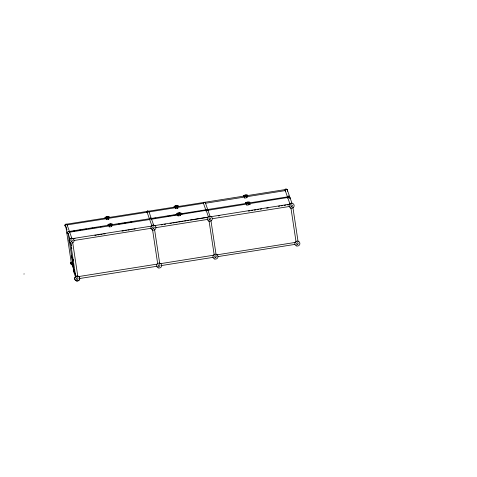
<?xml version="1.0" encoding="UTF-8"?>
<svg xmlns="http://www.w3.org/2000/svg" width="477" height="477" viewBox="0 0 477 477"><rect width="100%" height="100%" fill="white"/><g stroke="black" fill="none" stroke-linecap="round" stroke-linejoin="round"><path stroke-width="0.72" d="M105.119 218.084L66.875 224.142L66.893 224.446M69.451 231.721L69.433 231.417L107.677 225.359M147.256 212.575L147.035 211.442L108.792 217.5M174.23 207.131L148.693 211.18L148.741 211.705M149.617 219.015L149.599 218.716L112.089 224.661M151.275 218.752L151.257 218.454L177.522 214.292M203.435 202.808L203.417 202.504L177.879 206.553M243.353 196.178L205.11 202.236L205.128 202.54M205.998 210.083L205.981 209.779L181.171 213.714M207.692 209.814L207.674 209.51L245.917 203.452M285.27 189.566L246.573 195.719A2.135 0.417 -8.6 0 1 244.898 196.011L243.544 195.993A2.451 0.477 -8.6 0 1 243.306 195.677L244.319 195.254A2.135 0.417 -8.6 0 1 245.989 194.962M287.881 197.335L287.834 196.81L249.596 202.868M107.391 216.85L108.285 217.071L106.067 217.285M177.349 205.909L176.323 206.386L175.238 206.13M244.009 196.274L246.412 196.262M244.337 195.516L245.232 195.743M246.543 195.23L246.066 195.588M246.353 204.806C246.752 205.378 249.727 204.895 249.179 204.281M248.66 202.433C248.082 201.532 245.1 203.19 247.635 202.689M249.221 202.928L247.772 203.482L246.108 203.423M285.168 189.566L285.443 191.003M73.273 269.738L74.197 269.916M108.273 216.993C105.936 218.102 105.906 216.457 108.303 217.011M177.331 205.975L176.311 206.308M179.799 213.308L178.434 213.183M244.361 197.645C243.991 198.539 248.434 197.585 246.788 197.198M248.678 202.367L248.189 202.647M174.415 206.845L174.2 206.988A2.451 0.477 -8.6 0 0 174.445 207.304L175.798 207.322A2.135 0.417 -8.6 0 0 177.474 207.03L178.481 206.601A2.451 0.477 -8.6 0 0 178.243 206.285M243.616 196.166L243.401 196.309A2.451 0.477 -8.6 0 0 243.64 196.625L244.993 196.637A2.135 0.417 -8.6 0 0 246.669 196.351L247.682 195.922A2.451 0.477 -8.6 0 0 247.438 195.606M245.738 203.226L245.524 203.369A2.451 0.477 -8.6 0 0 245.762 203.685L247.116 203.703A2.135 0.417 -8.6 0 0 248.791 203.411L249.805 202.981A2.451 0.477 -8.6 0 0 249.787 202.743M67.972 233.599L68.533 233.861M107.397 218.126L108.684 217.756M106.633 219.146C104.272 220.165 110.461 219.486 108.529 218.895M109.09 224.411L111.201 224.19L110.157 224.512M110.294 225.305L111.588 224.941M109.537 226.325C107.546 227.13 111.958 227.022 111.88 226.152M176.454 207.101L177.748 206.738M175.387 208.222C174.051 209.23 179.424 208.336 177.587 207.877M178.595 214.346L180.294 213.923M177.939 215.413C176.597 216.421 181.975 215.521 180.139 215.061M244.445 195.528L246.496 195.26M248.559 202.427L247.933 202.713M177.313 213.887L176.752 214.179A2.451 0.477 -8.6 0 0 176.991 214.489L178.35 214.507A2.135 0.417 -8.6 0 0 180.02 214.215L181.033 213.785A2.451 0.477 -8.6 0 0 180.795 213.475L180.437 213.434M247.026 195.582L247.587 195.29A2.451 0.477 -8.6 0 0 247.342 194.974L245.989 194.962M289.933 198.605L289.754 198.676A1.204 1.181 -19.4 0 0 289.205 196.768A1.204 1.181 -19.4 0 0 287.756 198.253M106.347 217.154L107.11 216.963M175.405 206.136L177.301 205.939M178.165 213.171L177.706 213.463L178.07 213.63M179.626 213.302L178.863 213.493M246.931 202.367L246.514 202.773L247.921 202.636M175.119 205.933L174.105 206.362A2.451 0.477 -8.6 0 0 174.349 206.672L175.703 206.69A2.135 0.417 -8.6 0 0 177.378 206.398L178.386 205.969A2.451 0.477 -8.6 0 0 178.148 205.659L176.794 205.641M177.671 213.118L176.657 213.547A2.451 0.477 -8.6 0 0 176.895 213.863L178.255 213.875A2.135 0.417 -8.6 0 0 179.924 213.589L180.938 213.159A2.451 0.477 -8.6 0 0 180.7 212.843L179.346 212.825M71.294 262.255L70.656 262.588L71.353 262.672M109.716 224.124L108.995 224.482L109.877 224.625M178.177 213.249L179.901 213.1L178.297 213.553M247.205 202.379L248.618 202.32M248.195 204.663L249.638 204.424M177.778 214.948L151.567 219.205L153.737 225.359M180.688 214.471L206.171 210.333L208.336 216.486M161.256 224.864L162.711 224.625M164.166 224.387L165.626 224.148M169.991 223.439L171.446 223.206M172.907 222.968L174.361 222.729M175.816 222.497L177.271 222.258M178.726 222.02L180.187 221.781M181.642 221.549L183.096 221.31M184.551 221.072L186.006 220.839M187.467 220.601L188.922 220.362M190.377 220.13L207.119 217.405M246.704 204.073L207.93 210.279L210.118 216.492M248.899 203.721L287.673 197.514M218.406 215.896L219.873 215.658M248.404 211.09L249.865 210.858M251.331 210.625L252.792 210.387M254.253 210.154L255.72 209.922M257.181 209.689L258.647 209.451M260.108 209.218L261.569 208.986M266.691 208.163L268.157 207.93M278.395 206.291L279.862 206.058M281.323 205.82L282.783 205.587M284.25 205.354L285.711 205.122M287.178 204.883L288.639 204.651M175.667 206.159L176.854 206.088L175.679 206.237M246.037 195.326L244.862 195.481L246.049 195.409M106.019 218.752L67.132 224.911L69.541 231.75M108.219 218.4L147.107 212.241L149.51 219.074M175.5 207.733L149.009 211.931L151.412 218.77L152.884 218.538M177.706 207.382L203.464 203.303L205.873 210.148M244.296 197.102L205.521 203.25L207.686 209.403M246.496 196.757L285.27 190.609L290.099 204.418M178.219 213.35L179.406 213.273L178.231 213.428M109.507 224.363L110.694 224.291L109.531 224.476M248.159 202.391L246.991 202.54L248.171 202.469M109.519 224.44L110.694 224.291M70.274 231.631L71.741 231.399M73.208 231.166L74.674 230.934M76.141 230.701L77.608 230.469M79.075 230.236L80.547 230.003M82.014 229.771L83.481 229.538M84.948 229.306L86.415 229.073M88.615 228.727L90.081 228.495M91.548 228.262L93.015 228.03M94.488 227.797L95.955 227.565M100.355 226.867L101.822 226.635M118.695 223.957L120.162 223.725M121.629 223.492L123.096 223.26M124.569 223.027L126.035 222.795M127.502 222.562L128.969 222.33M130.436 222.097L131.902 221.865M154.357 218.305L155.83 218.072M166.867 216.325L168.339 216.087M169.812 215.854L171.285 215.622M172.757 215.389L174.23 215.157M175.703 214.924L177.176 214.692M181.588 213.994L183.061 213.756M197.043 211.544L198.515 211.311M109.311 225.907L69.696 232.186L71.86 238.339M111.517 225.561L149.665 219.515L151.835 225.663M66.691 232.985L67.084 232.919M248.243 204.675L250.449 204.323M71.997 238.691L152.157 225.991M154.548 225.609L208.538 217.053M210.238 216.785L290.398 204.084M73.571 238.792L75.038 238.56M94.845 235.417L96.312 235.185M97.779 234.952L99.246 234.72M100.713 234.487L102.185 234.255M103.652 234.022L105.119 233.79M121.993 231.112L123.46 230.88M124.926 230.647L126.393 230.415M127.86 230.182L129.327 229.95M130.793 229.717L132.266 229.485M133.733 229.252L135.2 229.02M73.899 240.521L151.579 228.209M155.782 227.66L208.073 219.342M212.164 218.734L289.933 206.404M23.85 274.007L24.244 273.947M78.586 276.571L156.999 264.145M160.481 263.662L214.221 255.117L209.021 220.696M216.135 254.962L295.388 242.405M79.719 278.502L157.493 266.178M161.339 265.564L213.147 257.353M217.959 256.596L294.995 244.385M244.945 195.683C249.256 195.087 243.264 194.86 244.713 195.767M176.037 206.422C173.902 206.613 176.794 205.235 177.361 205.986M178.583 213.613L177.736 213.499M68.587 233.587L67.656 233.492M110.569 224.011L111.183 224.256L109.024 224.518M109.501 225.388L109.161 225.388L109.382 226.861M65.558 226.009L65.2 225.973M108.828 217.262L109.185 217.309A2.451 0.477 -8.6 0 1 109.424 217.619L108.41 218.049A2.135 0.417 -8.6 0 1 106.741 218.341L105.387 218.323A2.451 0.477 -8.6 0 1 105.143 218.013M111.725 224.446L112.083 224.488A2.451 0.477 -8.6 0 1 112.328 224.804L111.314 225.233A2.135 0.417 -8.6 0 1 109.638 225.526L108.285 225.508A2.451 0.477 -8.6 0 1 108.046 225.192M285.276 189.536L285.496 190.669M287.834 196.81L288.013 197.657M205.11 202.236L205.337 203.369M207.674 209.51L207.894 210.643M203.417 202.504L203.59 203.351M205.981 209.779L206.153 210.625M148.693 211.18L148.872 212.026M151.257 218.454L151.43 219.301M149.599 218.716L149.772 219.563M66.875 224.142L67.048 224.989M69.433 231.417L69.66 232.549M287.387 190.222L289.599 196.518M291.948 203.178L289.867 197.263A1.115 1.097 -19.4 0 0 289.736 197.007M67.06 230.045L65.856 226.623L71.258 262.618L73.19 268.086M69.845 238.548L68.163 233.766L73.822 269.893L75.509 274.68M73.351 270.793L75.64 277.298M285.616 190.192L285.455 189.625M287.917 197.705L287.738 196.822L287.774 197.311M149.677 219.611L149.498 218.728L149.54 219.217M288.227 197.77L288.013 196.9M149.987 219.676L149.778 218.806M147.429 212.402L147.214 211.532M147.16 212.623L146.934 211.567M71.139 244.212L71.365 245.661M71.586 247.104L71.812 248.547M73.512 259.387L73.738 260.836M292.872 207.197L298.036 241.38M291.113 203.029L291.173 203.417M290.904 207.757L296.008 241.553M288.555 195.755L288.615 196.142M285.991 188.481L286.051 188.868M248.839 203.22L249.06 204.693M246.716 196.16L246.937 197.633M246.639 203.572L246.859 205.044M244.516 196.506L244.737 197.979M210.917 220.434L216.021 254.229M180.073 214.024L180.294 215.497M177.522 206.839L177.742 208.312M177.867 214.376L178.094 215.848M175.321 207.191L175.542 208.664M154.554 229.354L159.753 263.775M152.878 224.929L152.938 225.323M152.533 229.562L157.619 263.298M150.315 217.655L150.374 218.049M147.757 210.381L147.81 210.774M111.362 225.043L111.582 226.515M108.464 217.858L108.684 219.331M106.264 218.21L106.484 219.682M72.653 242.221L77.852 276.69M70.572 242.674L75.777 277.137M71.574 255.499L73.667 269.457M71.622 264.246A1.115 1.097 -19.4 0 1 71.103 263.996M70.757 262.958A1.115 1.097 -19.4 0 1 71.24 262.261M73.321 270.226A1.115 1.097 -19.4 0 1 73.577 269.72M67.585 232.245A1.115 1.097 -19.4 0 1 69.606 231.846M70.244 239.251A1.115 1.097 -19.4 0 1 70.405 239.013M70.888 238.697A1.115 1.097 -19.4 0 1 71.174 238.637M65.128 225.74A1.115 1.097 -19.4 0 1 66.124 224.291M66.416 224.309A1.115 1.097 -19.4 0 1 67.12 224.774M74.191 271.818A1.204 1.181 -19.4 0 1 73.899 271.711M73.649 271.526A1.204 1.181 -19.4 0 1 73.875 269.66M68.503 233.957A1.204 1.181 -19.4 0 1 67.835 232.108A1.204 1.181 -19.4 0 1 69.833 232.186M71.633 264.544A1.204 1.181 -19.4 0 1 71.311 262.386M65.057 225.538A1.115 1.097 -19.4 0 1 65.122 224.703M65.283 224.464A1.115 1.097 -19.4 0 1 66.053 224.089M66.619 224.202A1.115 1.097 -19.4 0 1 66.858 224.357M70.691 263.119A1.115 1.097 -19.4 0 1 71.192 262.135M65.647 226.569A1.204 1.181 -19.4 0 1 65.373 224.715A1.204 1.181 -19.4 0 1 67.269 224.911M285.395 189.578A1.115 1.097 -19.4 0 1 285.878 189.262M286.969 189.47A1.115 1.097 -19.4 0 1 287.16 189.685M287.691 197.693A1.115 1.097 -19.4 0 1 289.551 196.792M285.192 190.979A1.204 1.181 -19.4 0 1 286.492 189.47A1.204 1.181 -19.4 0 1 287.398 191.211M287.261 189.965A1.115 1.097 -19.4 0 1 287.416 190.788M285.216 190.651A1.115 1.097 -19.4 0 1 287.071 189.751M177.694 213.195A2.135 0.417 -8.6 0 1 179.37 212.903M149.462 219.265A1.115 1.097 -19.4 0 1 150.488 218.383M151.483 218.865A1.115 1.097 -19.4 0 0 151.054 218.496A1.115 1.097 -19.4 0 1 151.501 218.913M147.095 212.003A1.115 1.097 -19.4 0 1 149.021 211.871M146.946 212.277A1.204 1.181 -19.4 0 1 149.146 211.937M149.51 219.551A1.204 1.181 -19.4 0 1 151.704 219.211M149.474 219.313A1.115 1.097 -19.4 0 1 150.505 218.43M205.825 210.339A1.115 1.097 -19.4 0 1 207.847 209.94M147.16 211.484A1.115 1.097 -19.4 0 1 147.643 211.168M148.49 211.222A1.115 1.097 -19.4 0 1 148.919 211.591M209.129 216.791A1.115 1.097 -19.4 0 1 209.707 216.749M203.262 203.065A1.115 1.097 -19.4 0 1 203.357 202.797M203.524 202.558A1.115 1.097 -19.4 0 1 204.293 202.182M204.854 202.296A1.115 1.097 -19.4 0 1 205.098 202.451M203.429 202.993A1.115 1.097 -19.4 0 1 204.365 202.385M204.925 202.492A1.115 1.097 -19.4 0 1 205.164 202.653M205.354 202.868A1.115 1.097 -19.4 0 1 205.48 203.124M203.309 203.351A1.204 1.181 -19.4 0 1 205.629 203.291M205.837 210.929A1.204 1.181 -19.4 0 1 208.067 210.285M175.148 206.01A2.135 0.417 -8.6 0 1 176.818 205.718M105.262 217.238L105.047 217.381A2.451 0.477 -8.6 0 0 105.292 217.697L106.645 217.709A2.135 0.417 -8.6 0 0 108.315 217.417L109.328 216.993A2.451 0.477 -8.6 0 0 109.09 216.677L107.736 216.659A2.135 0.417 -8.6 0 0 106.061 216.952L105.262 217.238M108.166 224.423L107.951 224.56A2.451 0.477 -8.6 0 0 108.19 224.876L109.543 224.894A2.135 0.417 -8.6 0 0 111.219 224.601L112.232 224.172A2.451 0.477 -8.6 0 0 111.988 223.862L110.634 223.844A2.135 0.417 -8.6 0 0 108.965 224.136L108.166 224.423M245.643 202.6L245.428 202.743A2.451 0.477 -8.6 0 0 245.667 203.053L247.02 203.071A2.135 0.417 -8.6 0 0 248.696 202.779L249.709 202.349A2.451 0.477 -8.6 0 0 249.465 202.039L248.112 202.021A2.135 0.417 -8.6 0 0 246.442 202.314L245.643 202.6M107.784 217.029L106.621 217.262L107.784 217.029M76.296 280.84A2.534 2.486 -17.4 0 0 79.725 278.121A2.534 2.486 -17.4 0 0 75.652 276.582A2.534 2.486 -17.4 0 0 76.29 280.816A2.534 2.486 -17.4 0 0 79.719 278.097A2.534 2.486 -17.4 0 0 75.646 276.559A2.534 2.486 -17.4 0 0 76.296 280.84M76.928 279.26A0.811 0.799 -17.4 0 0 78.025 278.389A0.811 0.799 -17.4 0 0 76.719 277.894A0.811 0.799 -17.4 0 0 76.928 279.26M70.608 242.978A2.534 2.486 -17.4 0 0 74.036 240.259A2.534 2.486 -17.4 0 0 69.964 238.721A2.534 2.486 -17.4 0 0 70.608 242.978M71.234 241.398A0.811 0.799 -17.4 0 0 72.337 240.527A0.811 0.799 -17.4 0 0 71.031 240.032A0.811 0.799 -17.4 0 0 71.234 241.398M290.696 208.026A2.534 2.486 -17.4 0 0 294.13 205.307A2.534 2.486 -17.4 0 0 290.058 203.768A2.534 2.486 -17.4 0 0 290.696 208.026M291.34 206.469A0.811 0.799 -17.4 0 0 292.437 205.599A0.811 0.799 -17.4 0 0 291.131 205.104A0.811 0.799 -17.4 0 0 291.34 206.469M297.076 244.337A0.811 0.799 -17.4 0 0 298.173 243.467A0.811 0.799 -17.4 0 0 296.867 242.978A0.811 0.799 -17.4 0 0 297.076 244.337M296.438 245.893A2.534 2.486 -17.4 0 0 299.866 243.175A2.534 2.486 -17.4 0 0 295.794 241.636A2.534 2.486 -17.4 0 0 296.438 245.893M214.543 258.951A2.534 2.486 -17.4 0 0 217.977 256.238A2.534 2.486 -17.4 0 0 213.899 254.7A2.534 2.486 -17.4 0 0 214.543 258.951M215.181 257.395A0.811 0.799 -17.4 0 0 216.284 256.525A0.811 0.799 -17.4 0 0 214.978 256.036A0.811 0.799 -17.4 0 0 215.181 257.395M209.475 219.492A0.811 0.799 -17.4 0 0 210.578 218.621A0.811 0.799 -17.4 0 0 209.272 218.126A0.811 0.799 -17.4 0 0 209.475 219.492M208.843 221.072A2.534 2.486 -17.4 0 0 212.277 218.353A2.534 2.486 -17.4 0 0 208.199 216.814A2.534 2.486 -17.4 0 0 208.843 221.072M152.479 229.997A2.534 2.486 -17.4 0 0 155.913 227.279A2.534 2.486 -17.4 0 0 151.835 225.74A2.534 2.486 -17.4 0 0 152.479 229.997M153.111 228.417A0.811 0.799 -17.4 0 0 154.214 227.547A0.811 0.799 -17.4 0 0 152.908 227.052A0.811 0.799 -17.4 0 0 153.111 228.417M158.221 267.865A2.534 2.486 -17.4 0 0 161.649 265.152A2.534 2.486 -17.4 0 0 157.577 263.614A2.534 2.486 -17.4 0 0 158.221 267.865M158.847 266.291A0.811 0.799 -17.4 0 0 159.95 265.421A0.811 0.799 -17.4 0 0 158.644 264.926A0.811 0.799 -17.4 0 0 158.847 266.291"/></g></svg>
